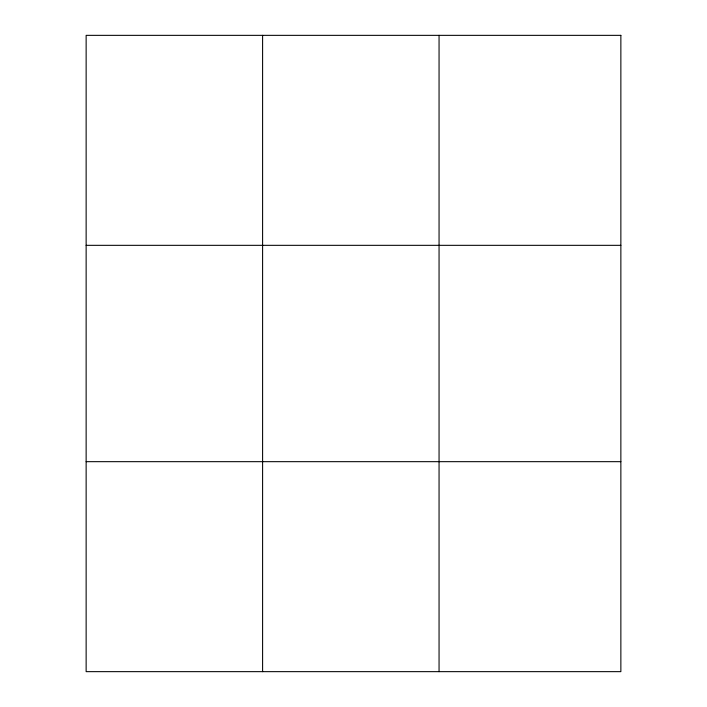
<?xml version="1.0" encoding="UTF-8"?>
<svg xmlns="http://www.w3.org/2000/svg" width="707" height="707" viewBox="0 0 707 707"><rect width="100%" height="100%" fill="white"/><g stroke="black" fill="none" stroke-linecap="round" stroke-linejoin="round"><path stroke-width="1.06" d="M262.597 671.65L262.597 35.35M439.056 671.65L439.056 35.35M86.139 245.329L620.861 245.329M86.139 461.671L620.861 461.671M620.861 35.35L620.861 671.65L86.139 671.65L86.139 35.35L620.861 35.35"/></g></svg>
